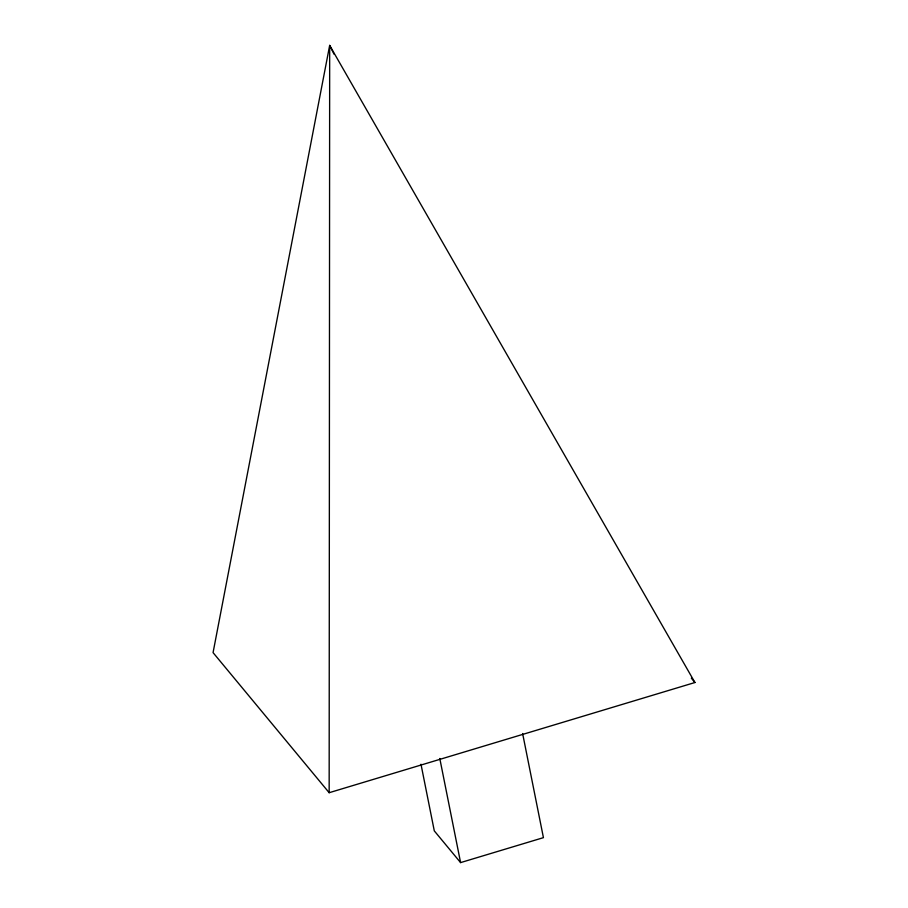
<?xml version="1.0" encoding="UTF-8"?>
<svg xmlns="http://www.w3.org/2000/svg" width="908" height="908" viewBox="0 0 908 908"><rect width="100%" height="100%" fill="white"/><g stroke="black" fill="none" stroke-linecap="round" stroke-linejoin="round"><path stroke-width="1.36" d="M329.161 792.707L329.672 45.4L694.938 682.521L329.161 792.707L213.062 652.625L329.672 45.4L334.121 54.276M420.983 764.241L434.296 830.877L460.594 862.6L543.427 837.653L522.622 733.528M691.34 678.174L694.938 682.521M439.79 758.475L460.594 862.6"/></g></svg>
